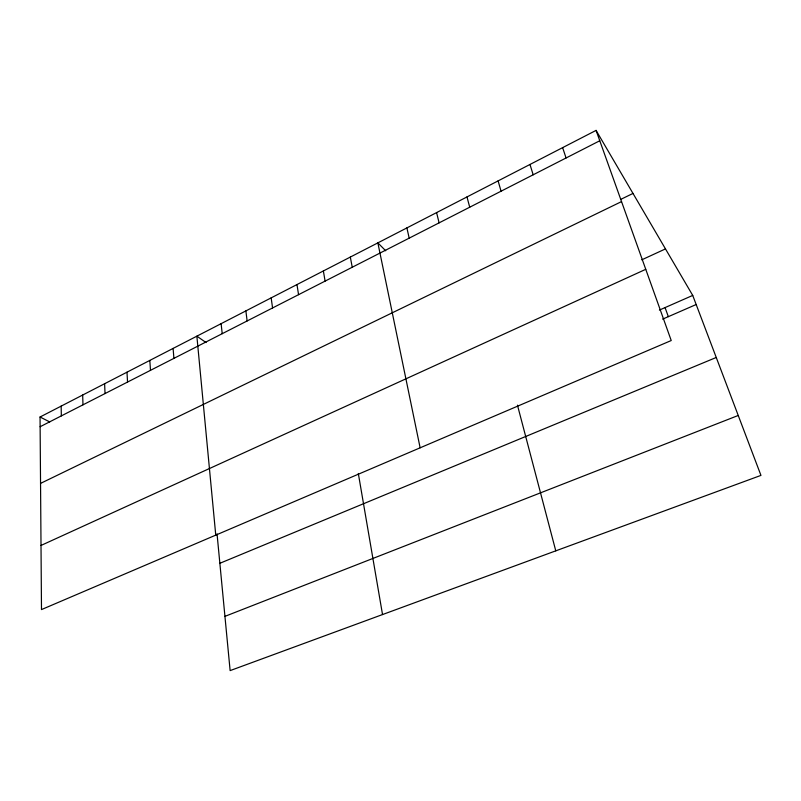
<?xml version="1.0" encoding="UTF-8"?>
<svg xmlns="http://www.w3.org/2000/svg" width="801" height="801" viewBox="0 0 801 801"><rect width="100%" height="100%" fill="white"/><g stroke="black" fill="none" stroke-linecap="round" stroke-linejoin="round"><path stroke-width="1.2" d="M596.074 130.393L671.228 340.535L41.492 609.581L40.05 417.001L596.074 130.393L692.725 295.419L760.95 475.394L230.127 670.607L217.041 533.867M40.12 426.733L599.779 140.756M620.695 199.409L632.99 193.431M40.551 483.393L621.536 201.602M641.781 259.824L665.481 248.901M41.011 545.451L645.756 269.316M659.413 310.077L692.725 295.419M662.647 319.138L696.169 304.52M219.864 563.293L716.254 357.476M224.941 616.359L738.232 415.469M40.05 417.001L49.722 421.927M206.077 342.558L196.866 336.17L215.759 535.128M385.722 250.793L377.862 242.873L420.135 447.809M665.06 307.584L668.334 316.655M562.622 147.634L566.067 157.977M529.972 164.465L533.176 174.788M498.102 180.896L501.066 191.199M466.983 196.936L469.716 207.209M517.456 405.156L555.774 550.848M436.585 212.605L439.098 222.858M406.888 227.905L409.191 238.137M350.317 257.071L352.24 267.244M358.317 473.471L382.528 614.557M323.364 270.958L325.106 281.111M296.981 284.555L298.553 294.678M271.159 297.872L272.57 307.954M245.877 310.898L247.129 320.951M221.116 323.664L222.217 333.687M173.106 348.415L173.907 358.367M149.817 360.42L150.488 370.332M126.989 372.185L127.539 382.067M104.611 383.719L105.031 393.561M82.673 395.023L82.974 404.835M61.156 406.117L61.337 415.889"/></g></svg>
